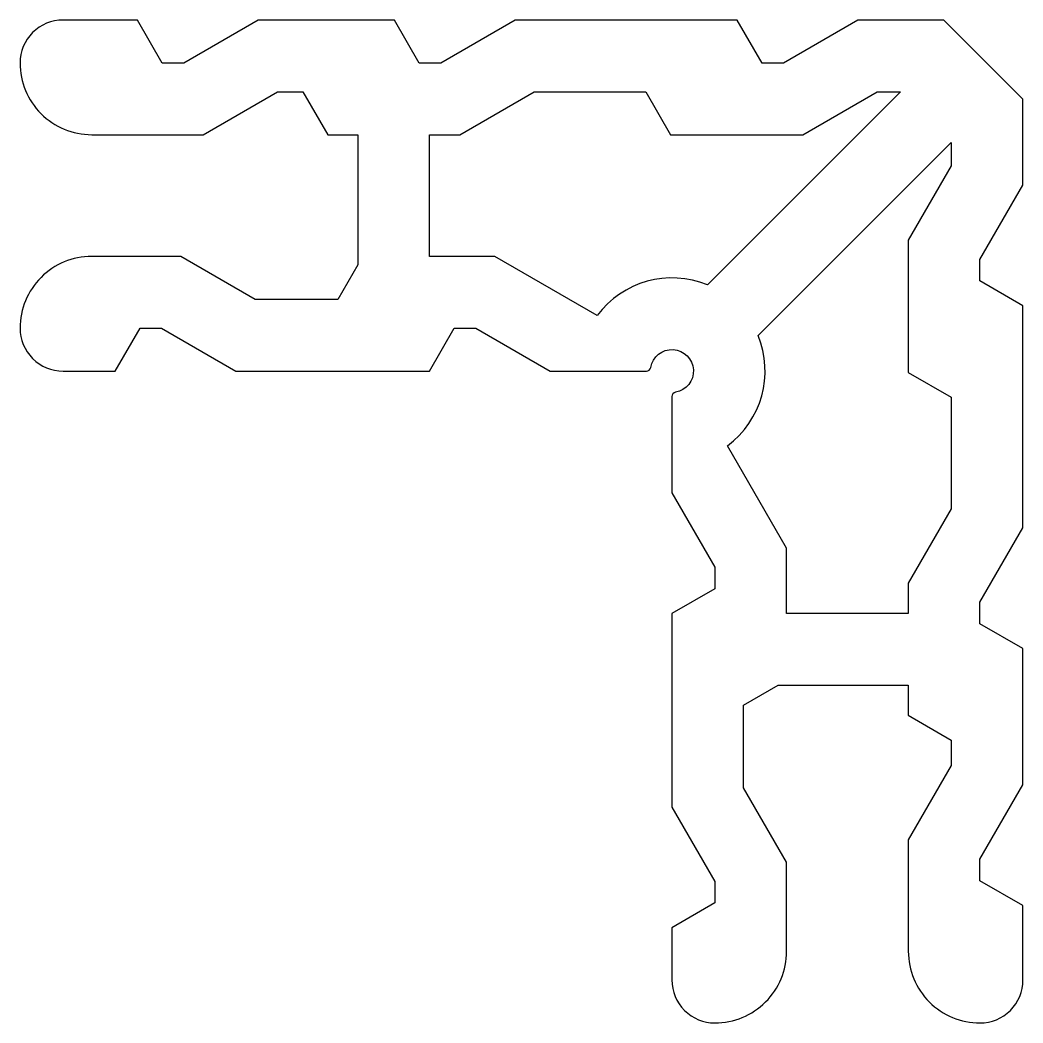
# Model space of a CAD drawing. Extents: x -65.3 to 4.7, y 14.3 to 84.3.
import ezdxf

# ---------------------------------------------------------------- set-up
doc = ezdxf.new("R2010")
doc.units = 0
doc.header["$LTSCALE"] = 6
doc.layers.get('0').update_dxf_attribs({"linetype": 'CONTINUOUS'})

msp = doc.modelspace()

# ---------------------------------------------------------------- linework, layer by layer
for points in [[(-43.069, 64.812), (-48.842, 64.812), (-54.039, 67.812), (-60.254, 67.812, 0.414214), (-65.254, 62.812, 0.414214), (-62.254, 59.812), (-58.61, 59.812), (-56.878, 62.812), (-55.378, 62.812), (-50.182, 59.812), (-36.682, 59.812), (-34.95, 62.812), (-33.45, 62.812), (-28.254, 59.812), (-21.529, 59.812, 0.365977), (-21.233, 60.062, -1.937711), (-19.504, 58.333, 0.365977), (-19.754, 58.037), (-19.754, 51.312), (-16.754, 46.116), (-16.754, 44.616), (-19.754, 42.884), (-19.754, 29.384), (-16.754, 24.188), (-16.754, 22.688), (-19.754, 20.956), (-19.754, 17.312, 0.414214), (-16.754, 14.312, 0.414214), (-11.754, 19.312), (-11.754, 25.528), (-14.754, 30.724), (-14.754, 36.497), (-12.329, 37.897), (-3.254, 37.897), (-3.254, 35.784), (-0.254, 34.052), (-0.254, 32.278), (-3.254, 27.082), (-3.254, 19.312, 0.414214), (1.746, 14.312, 0.414214), (4.746, 17.312), (4.746, 22.51), (1.746, 24.242), (1.746, 25.742), (4.746, 30.939), (4.746, 40.439), (1.746, 42.171), (1.746, 43.671), (4.746, 48.867), (4.746, 64.367), (1.746, 66.099), (1.746, 67.599), (4.746, 72.795), (4.746, 78.795), (-0.771, 84.312), (-6.771, 84.312), (-11.967, 81.312), (-13.467, 81.312), (-15.199, 84.312), (-30.699, 84.312), (-35.895, 81.312), (-37.395, 81.312), (-39.127, 84.312), (-48.628, 84.312), (-53.824, 81.312), (-55.324, 81.312), (-57.056, 84.312), (-62.254, 84.312, 0.414214), (-65.254, 81.312, 0.414214), (-60.254, 76.312), (-52.484, 76.312), (-47.288, 79.312), (-45.514, 79.312), (-43.782, 76.312), (-41.669, 76.312), (-41.669, 67.237)], [(-36.669, 67.812), (-36.669, 76.312), (-34.556, 76.312), (-29.36, 79.312), (-21.586, 79.312), (-19.854, 76.312), (-10.627, 76.312), (-5.431, 79.312), (-3.789, 79.312), (-17.279, 65.823, 0.34313), (-24.97, 63.69), (-32.11, 67.812)], [(-0.254, 50.207), (-3.254, 45.01), (-3.254, 42.897), (-11.754, 42.897), (-11.754, 47.456), (-15.876, 54.596, 0.34313), (-13.744, 62.287), (-0.254, 75.777), (-0.254, 74.135), (-3.254, 68.939), (-3.254, 59.712), (-0.254, 57.98)]]:
    msp.add_lwpolyline(points, format="xyb", close=True)

doc.saveas('drawing.dxf')
